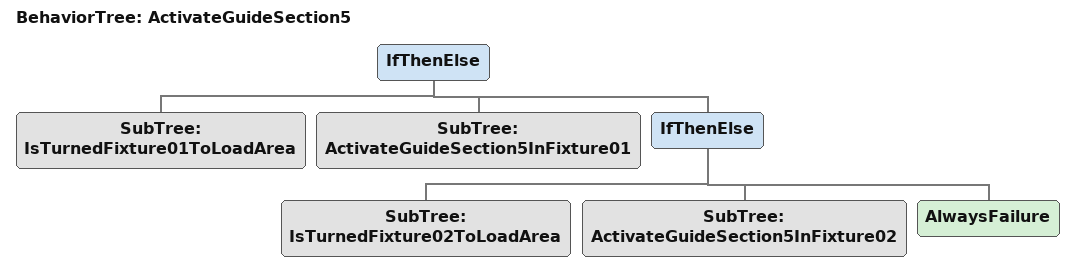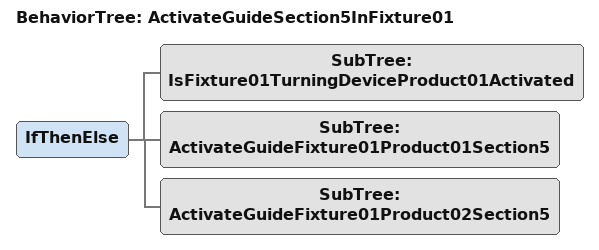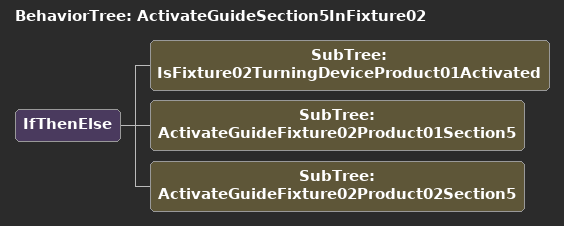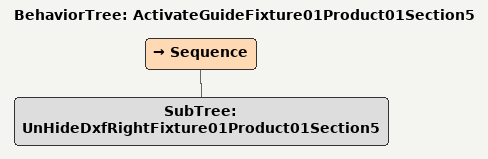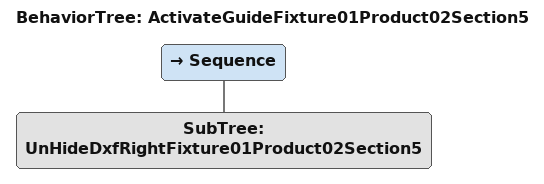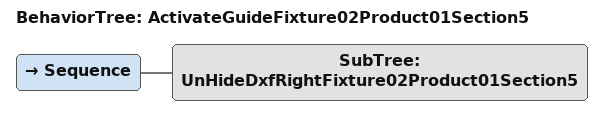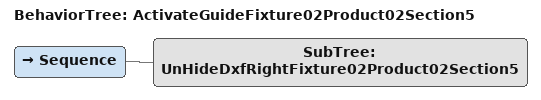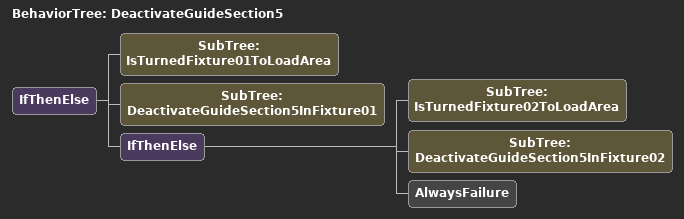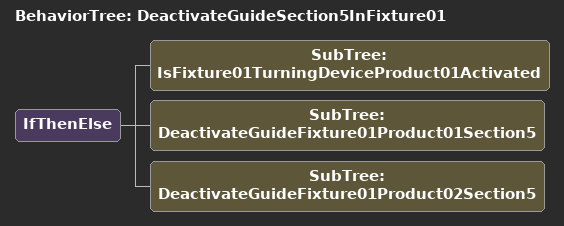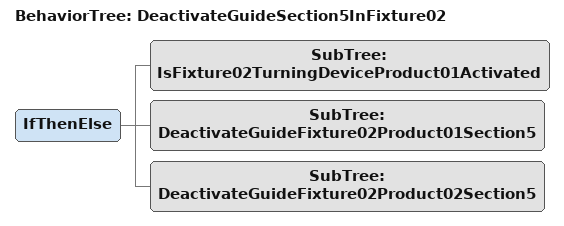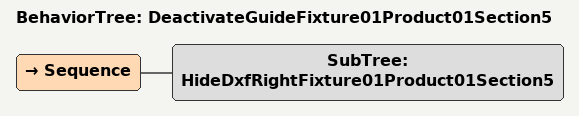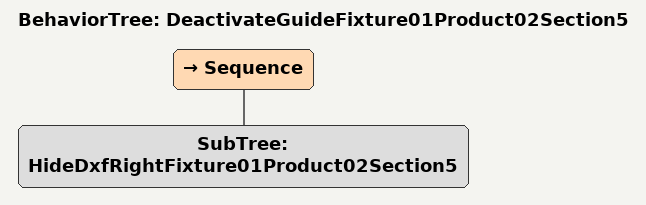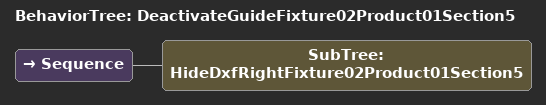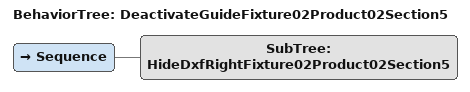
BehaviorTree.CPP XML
<root BTCPP_format="4" main_tree_to_execute="ActivateGuideSection5">
    <include path="projector_01_product01_fixture01.xml"/>
    <include path="projector_02_product01_fixture01.xml"/>
    <include path="projector_01_product02_fixture01.xml"/>
    <include path="projector_02_product02_fixture01.xml"/>
    <include path="projector_01_product01_fixture02.xml"/>
    <include path="projector_02_product01_fixture02.xml"/>
    <include path="projector_01_product02_fixture02.xml"/>
    <include path="projector_02_product02_fixture02.xml"/>
    <include path="../workobject.xml"/>

    <BehaviorTree ID="ActivateGuideSection5">
       <IfThenElse>
        <SubTree ID="IsTurnedFixture01ToLoadArea"/>
        <SubTree ID="ActivateGuideSection5InFixture01" />
        <IfThenElse>
          <SubTree ID="IsTurnedFixture02ToLoadArea"/>
          <SubTree ID="ActivateGuideSection5InFixture02" />
          <AlwaysFailure/>
        </IfThenElse>
      </IfThenElse>
    </BehaviorTree>

    <BehaviorTree ID="ActivateGuideSection5InFixture01">
        <IfThenElse>
            <SubTree ID="IsFixture01TurningDeviceProduct01Activated"/>
            <SubTree ID="ActivateGuideFixture01Product01Section5" />
            <SubTree ID="ActivateGuideFixture01Product02Section5" />
        </IfThenElse>
    </BehaviorTree>

    <BehaviorTree ID="ActivateGuideSection5InFixture02">
        <IfThenElse>
            <SubTree ID="IsFixture02TurningDeviceProduct01Activated"/>
            <SubTree ID="ActivateGuideFixture02Product01Section5" />
            <SubTree ID="ActivateGuideFixture02Product02Section5" />
        </IfThenElse>
    </BehaviorTree>

    <BehaviorTree ID="ActivateGuideFixture01Product01Section5">
        <Sequence>
            <SubTree ID="UnHideDxfRightFixture01Product01Section5"/>
        </Sequence>
    </BehaviorTree>
    <BehaviorTree ID="ActivateGuideFixture01Product02Section5">
        <Sequence>
            <SubTree ID="UnHideDxfRightFixture01Product02Section5"/>
        </Sequence>
    </BehaviorTree>
    <BehaviorTree ID="ActivateGuideFixture02Product01Section5">
        <Sequence>
            <SubTree ID="UnHideDxfRightFixture02Product01Section5"/>
        </Sequence>
    </BehaviorTree>
    <BehaviorTree ID="ActivateGuideFixture02Product02Section5">
        <Sequence>
            <SubTree ID="UnHideDxfRightFixture02Product02Section5"/>
        </Sequence>
    </BehaviorTree>

    <BehaviorTree ID="DeactivateGuideSection5">
       <IfThenElse>
        <SubTree ID="IsTurnedFixture01ToLoadArea"/>
        <SubTree ID="DeactivateGuideSection5InFixture01" />
        <IfThenElse>
          <SubTree ID="IsTurnedFixture02ToLoadArea"/>
          <SubTree ID="DeactivateGuideSection5InFixture02" />
          <AlwaysFailure/>
        </IfThenElse>
      </IfThenElse>
    </BehaviorTree>

    <BehaviorTree ID="DeactivateGuideSection5InFixture01">
        <IfThenElse>
            <SubTree ID="IsFixture01TurningDeviceProduct01Activated"/>
            <SubTree ID="DeactivateGuideFixture01Product01Section5" />
            <SubTree ID="DeactivateGuideFixture01Product02Section5" />
        </IfThenElse>
    </BehaviorTree>

    <BehaviorTree ID="DeactivateGuideSection5InFixture02">
        <IfThenElse>
            <SubTree ID="IsFixture02TurningDeviceProduct01Activated"/>
            <SubTree ID="DeactivateGuideFixture02Product01Section5" />
            <SubTree ID="DeactivateGuideFixture02Product02Section5" />
        </IfThenElse>
    </BehaviorTree>

    <BehaviorTree ID="DeactivateGuideFixture01Product01Section5">
        <Sequence>
            <SubTree ID="HideDxfRightFixture01Product01Section5"/>
        </Sequence>
    </BehaviorTree>
    <BehaviorTree ID="DeactivateGuideFixture01Product02Section5">
        <Sequence>
            <SubTree ID="HideDxfRightFixture01Product02Section5"/>
        </Sequence>
    </BehaviorTree>
    <BehaviorTree ID="DeactivateGuideFixture02Product01Section5">
        <Sequence>
            <SubTree ID="HideDxfRightFixture02Product01Section5"/>
        </Sequence>
    </BehaviorTree>
    <BehaviorTree ID="DeactivateGuideFixture02Product02Section5">
        <Sequence>
            <SubTree ID="HideDxfRightFixture02Product02Section5"/>
        </Sequence>
    </BehaviorTree>

</root>
